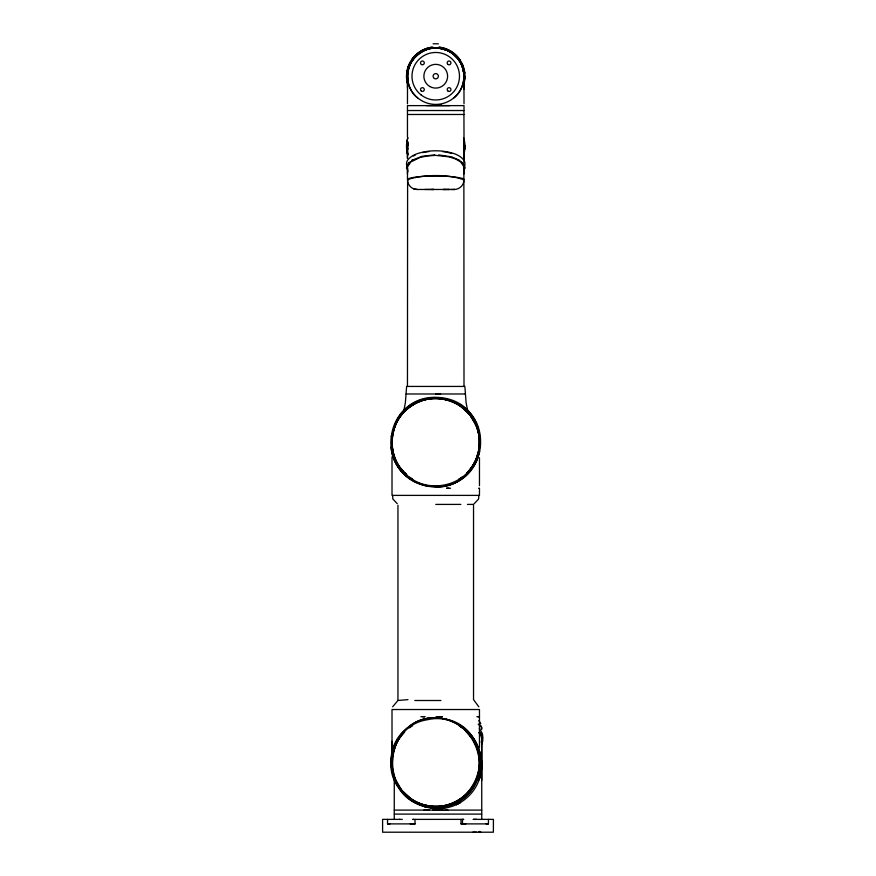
<?xml version="1.0" encoding="UTF-8"?>
<svg xmlns="http://www.w3.org/2000/svg" width="876" height="876" viewBox="0 0 876 876"><rect width="100%" height="100%" fill="white"/><g stroke="black" fill="none" stroke-linecap="round" stroke-linejoin="round"><path stroke-width="1.31" d="M392.01 741.293L392.01 753.163M394.266 819.378L394.266 778.293M397.945 699.639L397.945 505.277M407.46 110.529L464.017 110.529L464.017 105.624L407.46 105.624L407.46 137.379M407.46 88.29L407.537 78.194L407.46 103.806M464.006 162.279L464.017 158.895M463.875 180.018L463.886 166.67L460.688 161.972L455.739 159.027L449.081 156.848L435.733 155.381L427.521 155.917L420.02 157.483L410.789 161.972L407.537 166.856L407.46 179.679C422.002 174.521 448.643 173.787 463.951 179.919M464.017 173.919L464.017 169.057M479.468 747.557L479.468 709.527L392.01 709.527L392.01 752.714M479.468 485.72L479.468 457.765M481.734 780.45L481.734 743.187L481.734 819.378M479.479 488.228L479.468 495.389L392.01 495.389L392.01 456.9M486.136 823.9L488.425 823.889L488.436 819.378M414.917 819.378L415.104 823.889L389.032 823.9L387.531 823.889L387.564 819.378M488.425 823.889L462.462 823.9L462.539 819.378L463.765 819.378L412.695 819.388L413.505 819.378M478.833 495.389L478.625 498.97L474.19 503.678M406.825 73.288L406.825 78.971M464.871 78.479L464.948 76.201M463.919 148.493L463.798 143.314M464.838 149.161L463.831 138.419M449.946 51.87C466.689 60.663 468.737 86.472 453.823 97.959M463.787 79.168A28.196 28.196 0 0 0 424.269 50.458A28.196 28.196 0 0 0 419.166 99.032A28.196 28.196 0 0 0 463.787 79.168L463.941 76.113A28.514 28.514 0 0 0 462.583 67.583L461.663 65.163M407.69 143.39L407.46 146.336L407.789 142.065M463.842 144.146L463.831 149.073L464.017 146.336M406.639 149.161L406.716 143.029L407.887 137.499M407.811 141.868L407.548 148.504M464.871 168.499L464.948 167.568M417.655 97.959C399.916 84.567 407.143 53.162 428.901 48.782A25.973 23.772 0 0 1 432.284 48.158M464.959 145.69L463.864 153.815M463.886 169.068L464.017 168.072M464.663 78.993L463.82 83.57M407.866 72.171L408.15 70.365L407.855 71.547M406.705 72.894L408.851 64.769M406.99 72.336L407.778 68.591M481.274 742.53L481.723 739.848A51.761 21.736 0 0 0 479.698 733.551L478.942 732.544M407.69 79.168L407.537 76.113A28.459 28.459 0 0 1 408.895 67.561L409.815 65.163M392.656 706.801L397.288 701.238M481.526 729.171L481.68 727.715A45.902 10.512 1.7 0 0 478.953 724.233M403.956 409.935L405.358 402.894L406.617 386.436L464.86 386.436L466.12 402.894L467.543 410.023M391.835 753.404L394.288 745.553L398.065 738.304M479.643 451.512L477.19 459.363L473.412 466.601M463.853 181.452C463.032 186.281 458.356 189.939 453.461 189.468L454.578 189.468L417.14 189.468C412.519 189.599 408.424 185.931 407.625 181.452M464.291 170.13L464.652 166.484L461.345 161.699M408.008 67.671L410.132 62.415M408.895 67.561C412.169 57.148 421.914 49.231 432.788 48.18M406.705 166.057L408.851 162.586M410.143 64.43L410.866 62.765M481.537 744.392C483.902 740.505 482.72 735.479 479.884 732.161M411.501 59.897C416.286 52.768 424.302 47.95 432.864 47.151M470.445 470.642L464.214 476.873M401.033 734.274L407.263 728.044M437.934 48.038C423.995 45.651 404.143 62.667 407.548 78.38M410.132 161.699L406.825 166.473L407.887 171.378M424.159 50.501L426.568 49.571M478.526 832.2L479.61 831.412M460.699 479.479C434.649 498.597 393.247 479.522 391.134 447.11M410.767 725.427C436.828 706.319 478.23 725.394 480.344 757.795M411.654 160.658L413.341 159.651M411.501 160.45L422.123 156.289L434.825 154.866M420.272 52.549L421.531 51.87M413.373 156.037L415.235 155.085M427.269 49.341L428.758 48.815M407.986 699.639L397.77 700.504M422.648 152.621L424.663 152.227M441.329 807.19C490.823 802.723 493.254 726.96 444.482 718.835M425.67 152.019L428.901 151.581M440.212 807.267C397.879 813.267 373.395 755.55 406.234 728.876C437.989 699.004 492.63 733.869 478.811 775.238C470.313 810.804 417.458 819.093 398.547 787.776C377.983 760.171 401.416 716.382 435.755 718.046M435.733 105.448L441.252 105.153L438.515 105.065M435.722 486.87C492.06 487.078 495.717 401.635 439.215 397.485C384.093 392.864 372.705 475.438 426.995 486.07M427.499 176.087L443.979 176.087M476.883 716.688L479.468 716.688L478.121 716.688M438 809.993L442.281 809.895M442.281 808.964L438.044 809.052L440.004 809.019M440.562 393.981L435.733 393.981M439.15 810.103L443.234 810.103M449.716 189.468L442.895 189.479M438 810.103L432.766 810.103M431.627 189.468L433.73 189.468L424.794 189.468M447.526 189.479L448.764 189.468M452.739 189.468L451.041 189.468M449.782 105.624L426.524 105.624M446.245 189.468L443.617 189.468M465.375 393.981L406.103 393.981M429.525 810.103L423.875 810.103M410.231 823.9L415.104 823.889M476.391 832.2L472.81 832.2M433.094 43.8L438.372 43.8M407.603 180.653L407.46 386.436M463.875 180.653L464.006 386.436M450.56 488.228L446.629 488.228L448.906 488.228M435.788 504.412L460.82 504.412M467.434 504.412L473.609 504.412M414.83 700.504L440.924 700.504M420.918 716.688L424.849 716.688L422.571 716.688M436.073 716.688L442.336 716.688L439.391 716.688M394.277 810.103L481.723 810.103M394.31 814.1L481.69 814.1M399.828 819.378L382.582 819.378L382.615 832.2L493.385 832.2L493.418 819.378L473.303 819.378L476.829 819.378M463.941 114.482L464.017 141.868M407.909 114.482L464.017 114.482L463.941 110.529M478.625 488.228L478.986 488.228M445.139 810.103L447.899 810.103M399.171 819.378L402.314 819.388M460.973 819.378L461.039 823.889L465.78 823.9M437.42 808.668L444.614 808.187L431.353 808.187L437.42 808.668L433.719 808.46M387.531 823.889L389.908 823.9M461.039 823.889L462.462 823.9M417.359 189.468L413.538 188.811M438.613 154.899L451.808 156.924L459.977 160.45M442.566 151.581L445.807 152.019M438.745 47.173C447.264 47.983 455.213 52.812 459.977 59.897M438.69 48.18C449.563 49.231 459.309 57.159 462.583 67.583M438.077 48.049L446.968 50.271L451.206 52.549M446.804 152.227L451.589 153.344M426.568 805.438C380.731 797.357 381.586 726.62 427.576 719.7C472.613 709.418 499.78 774.165 460.228 798.912A43.154 42.3 0 0 1 435.733 806.413C416.527 806.687 398.328 792.813 393.532 774.198A44.512 43.362 8.6 0 1 392.01 762.678C391.977 751.301 396.609 740.034 404.613 731.953L401.766 735.15A45.618 44.402 8.3 0 0 395.273 746.111L392.634 755.265L392.207 766.905A45.486 44.304 8.7 0 0 395.262 779.235L401.766 790.218L411.249 798.912A43.154 42.322 -0.4 0 0 435.733 806.446C454.951 806.654 473.149 792.824 477.946 774.198A44.512 43.362 -9 0 0 479.468 762.678C479.5 751.663 475.164 740.724 467.587 732.719M442.709 48.815L444.209 49.341M401.755 469.766C385.604 450.965 390.378 419.319 411.249 406.004A43.154 42.3 0 0 1 435.733 398.492A43.154 42.322 -0.4 0 1 460.228 405.993L469.711 414.687L476.215 425.681A45.486 44.304 8.7 0 1 479.26 438L478.844 449.64L476.205 458.805A45.618 44.402 8.3 0 1 469.711 469.766L466.853 472.952C474.869 464.882 479.5 453.604 479.468 442.238A44.512 43.362 8.5 0 0 477.946 430.718C471.452 403.059 435.569 389.24 412.202 405.369C387.959 419.637 385.155 457.611 407.001 475.263C426.338 493.177 461.017 487.658 473.511 464.291C488.885 440.07 473.128 404.46 444.909 399.467A39.617 35.686 0.3 0 0 435.711 398.503C416.516 398.219 398.328 412.114 393.532 430.718A44.512 43.362 -9 0 0 392.01 442.227C391.977 453.253 396.335 464.17 403.891 472.197M463.93 78.38A33.518 30.682 0 0 0 462.736 67.813C459.889 58.528 451.994 51.093 442.566 48.782A25.973 23.772 0 0 0 439.194 48.158M407.001 475.263L399.993 467.455M464.477 729.653L471.485 737.45M404.701 472.799L406.256 474.299M454.732 55.276L456.254 56.754M404.734 472.854L406.42 474.496M397.288 503.678L392.82 498.97L392.645 495.389M462.627 162.586L464.773 166.057M478.833 720.598L480.782 723.609M408.03 180.39L407.603 179.317A28.481 3.559 -0.5 0 1 427.543 176.109M480.168 831.455L480.76 832.2M479.314 728.646L481.855 732.522A54.115 22.71 0.2 0 1 482.512 738.588M458.137 57.706L459.823 59.995M469.733 735.172C493.33 761.507 471.091 808.154 435.766 806.413A39.606 35.686 0.3 0 1 426.568 805.438M479.019 732.621L480.103 734.187M471.069 416.527L472.274 418.268M458.805 59.864L459.812 61.429M460.305 62.207L461.553 64.671M461.345 62.415L464.652 73.288M460.601 62.765L461.334 64.43M464.017 146.412L463.941 146.237A28.514 28.514 0 0 0 463.864 144.343M462.627 64.769L464.773 72.894M407.154 152.435L407.866 155.14M407.187 81.632L407.668 83.57M407.909 154.439L406.519 145.69M478.822 706.801L473.533 699.639L473.533 505.277M407.46 167.853L407.548 168.838M406.53 167.568L406.606 168.499M406.53 76.19L406.606 78.479M464.006 81.775L463.941 78.161L464.017 103.806M464.006 83.428L464.017 89.374M407.46 169.057L407.46 173.919M463.842 143.116A28.24 28.24 0 0 1 463.842 149.544M407.69 149.281A28.24 28.24 0 0 1 407.69 143.379M463.787 138.167A34.733 31.799 0 0 1 463.787 154.526M407.69 154.526A34.733 31.799 0 0 1 407.69 138.167M407.636 149.533A28.229 28.229 0 0 1 407.647 143.127M406.782 165.356A34.733 13.994 0 0 1 407.69 160.045C412.596 153.826 421.137 152.271 428.55 151.187A26.838 10.808 0 0 1 442.928 151.187C450.33 152.282 458.882 153.826 463.787 160.045A34.733 13.994 0 0 1 464.696 165.356M443.836 176.142A28.393 3.515 0.6 0 1 461.63 178.299M462.167 178.277A28.689 3.635 0.2 0 1 463.941 179.317M463.787 84.403A34.733 31.799 0 0 0 463.787 68.043C460.995 58.265 452.782 50.37 442.928 47.906A26.838 24.572 0 0 0 439.38 47.227M407.69 84.403A34.733 31.799 0 0 1 407.69 68.043C410.472 58.265 418.695 50.37 428.55 47.906A26.838 24.572 0 0 1 432.098 47.227M478.887 749.44A43.734 43.734 0 0 1 413.154 800.938M481.329 728.208A44.775 9.997 2.4 0 1 481.559 729.62M478.197 724.288A45.957 10.271 2.4 0 1 481.712 728.208M407.46 153.541L407.46 158.403L407.526 148.351L407.46 153.541M464.017 154.986L464.017 159.498L463.941 148.351L464.017 154.986M481.734 765.252L481.242 771.438L479.139 779.771L480.891 773.475L481.734 765.252M391.276 436.281C384.389 494.776 471.408 506.536 480.201 448.183C487.089 389.7 400.069 377.939 391.276 436.281M412.552 479.314L409.585 477.289L412.585 479.347M458.936 725.459L461.893 727.617L458.936 725.459M458.969 479.325L462.002 477.223L458.915 479.314M412.541 725.448L409.475 727.693L412.541 725.448M460.524 802.427L456.319 804.65L460.524 802.427M427.116 807.3L423.185 806.084L427.116 807.3M446.968 50.271L444.899 49.571L446.968 50.271M411.676 799.876L408.566 797.291L411.676 799.876M455.75 56.239L454.381 55.002A28.448 28.218 -4 0 1 457.031 57.619L455.75 56.239M460.688 62.919L459.254 60.521A28.448 28.218 -4 0 1 460.688 62.941M463.623 71.547L463.316 70.365L463.754 73.08L463.623 71.547M420.929 94.794A23.751 23.751 0 0 0 459.221 79.76A23.751 23.751 0 0 0 427.061 54.115A23.751 23.751 0 0 0 420.929 94.794M429.798 86.505A11.881 11.881 0 0 0 447.614 76.223A11.881 11.881 0 0 0 429.798 65.941A11.881 11.881 0 0 0 429.798 86.505M448.129 64.528A1.883 1.883 0 0 0 450.954 62.897A1.883 1.883 0 0 0 448.129 61.265A1.883 1.883 0 0 0 448.129 64.528M421.465 64.528A1.883 1.883 0 0 0 424.291 62.897A1.883 1.883 0 0 0 421.465 61.265A1.883 1.883 0 0 0 421.465 64.528M421.465 91.181A1.883 1.883 0 0 0 424.291 89.549A1.883 1.883 0 0 0 421.465 87.918A1.883 1.883 0 0 0 421.465 91.181M448.129 91.181A1.883 1.883 0 0 0 450.954 89.549A1.883 1.883 0 0 0 448.129 87.918A1.883 1.883 0 0 0 448.129 91.181M434.419 78.511A2.639 2.639 0 0 0 438.372 76.223A2.639 2.639 0 0 0 434.419 73.934A2.639 2.639 0 0 0 434.419 78.511"/></g></svg>
